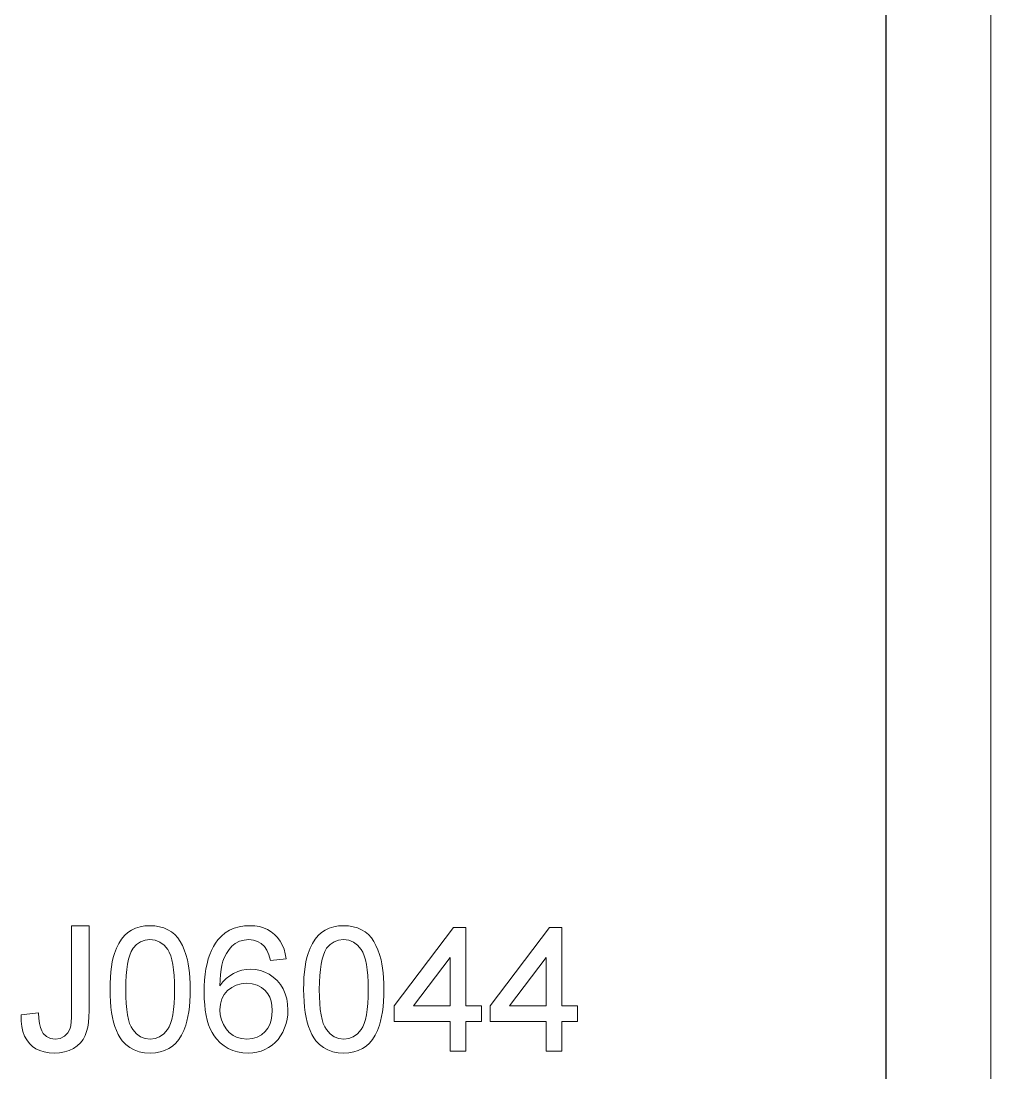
# Model space of a CAD drawing. Extents: x 0 to 297, y 0 to 420.
# Drawn here: x 250.7 to 297, y 45 to 95.3 of the extents above; entities that cross this region are included whole.
import ezdxf

# ---------------------------------------------------------------- set-up
doc = ezdxf.new("R2010")
doc.units = 0

msp = doc.modelspace()

# ---------------------------------------------------------------- linework, layer by layer
at = {"color": 7, "lineweight": 13}
msp.add_line((297, 0), (297, 420), dxfattribs=at)
at = {"color": 7, "lineweight": 30}
msp.add_line((292, 5), (292, 415), dxfattribs=at)
at = {"color": 7, "lineweight": 13}
for points in [[(250.662, 47.816), (251.495, 47.915), (251.512, 47.645), (251.543, 47.412), (251.589, 47.215), (251.649, 47.055), (251.723, 46.93), (251.876, 46.783), (252.063, 46.694), (252.286, 46.665), (252.532, 46.699), (252.742, 46.802), (252.904, 46.964), (253.006, 47.176), (253.038, 47.311), (253.06, 47.483), (253.074, 47.689), (253.078, 47.93), (253.078, 52.081), (253.912, 52.081), (253.912, 48.006), (253.905, 47.719), (253.883, 47.459), (253.847, 47.226), (253.797, 47.021), (253.732, 46.842), (253.629, 46.649), (253.5, 46.479), (253.345, 46.334), (253.164, 46.214), (252.961, 46.12), (252.741, 46.052), (252.504, 46.011), (252.25, 45.998), (252.001, 46.011), (251.772, 46.049), (251.563, 46.112), (251.375, 46.201), (251.207, 46.316), (251.059, 46.456), (250.933, 46.621), (250.831, 46.81), (250.753, 47.025), (250.699, 47.264), (250.669, 47.527)], [(254.912, 49.037), (254.916, 49.331), (254.929, 49.609), (254.951, 49.871), (254.982, 50.117), (255.021, 50.347), (255.07, 50.561), (255.127, 50.759), (255.221, 51.011), (255.332, 51.237), (255.459, 51.436), (255.603, 51.608), (255.764, 51.753), (255.942, 51.871), (256.137, 51.963), (256.35, 52.029), (256.58, 52.068), (256.828, 52.081), (257.059, 52.069), (257.278, 52.033), (257.484, 51.973), (257.679, 51.889), (257.858, 51.782), (258.016, 51.653), (258.153, 51.503), (258.269, 51.332), (258.37, 51.14), (258.461, 50.928), (258.542, 50.697), (258.613, 50.446), (258.653, 50.262), (258.686, 50.057), (258.712, 49.833), (258.73, 49.588), (258.741, 49.322), (258.745, 49.037), (258.741, 48.745), (258.728, 48.469), (258.706, 48.209), (258.676, 47.964), (258.637, 47.735), (258.589, 47.522), (258.533, 47.324), (258.44, 47.072), (258.329, 46.846), (258.202, 46.647), (258.058, 46.474), (257.897, 46.329), (257.719, 46.21), (257.523, 46.117), (257.31, 46.051), (257.078, 46.011), (256.828, 45.998), (256.555, 46.014), (256.302, 46.062), (256.07, 46.142), (255.857, 46.254), (255.665, 46.398), (255.494, 46.574), (255.393, 46.724), (255.301, 46.889), (255.22, 47.069), (255.148, 47.263), (255.085, 47.472), (255.032, 47.696), (254.989, 47.935), (254.955, 48.189), (254.931, 48.457), (254.917, 48.739)], [(263.328, 50.498), (262.578, 50.415), (262.503, 50.692), (262.409, 50.915), (262.297, 51.081), (262.137, 51.227), (261.96, 51.331), (261.765, 51.394), (261.552, 51.415), (261.32, 51.394), (261.098, 51.334), (260.886, 51.232), (260.737, 51.101), (260.603, 50.943), (260.481, 50.757), (260.373, 50.545), (260.31, 50.382), (260.259, 50.195), (260.218, 49.984), (260.189, 49.749), (260.17, 49.489), (260.162, 49.205), (260.303, 49.393), (260.46, 49.556), (260.631, 49.692), (260.817, 49.803), (261.012, 49.888), (261.213, 49.949), (261.418, 49.986), (261.628, 49.998), (261.869, 49.983), (262.098, 49.938), (262.315, 49.862), (262.519, 49.757), (262.711, 49.621), (262.891, 49.455), (263.05, 49.265), (263.18, 49.058), (263.282, 48.833), (263.354, 48.59), (263.397, 48.329), (263.412, 48.051), (263.402, 47.829), (263.372, 47.612), (263.323, 47.402), (263.254, 47.198), (263.166, 47.001), (263.06, 46.815), (262.939, 46.648), (262.804, 46.5), (262.654, 46.369), (262.49, 46.256), (262.313, 46.163), (262.128, 46.091), (261.933, 46.039), (261.728, 46.008), (261.515, 45.998), (261.256, 46.012), (261.011, 46.053), (260.781, 46.122), (260.564, 46.218), (260.362, 46.341), (260.173, 46.492), (259.998, 46.671), (259.887, 46.814), (259.787, 46.974), (259.699, 47.152), (259.623, 47.348), (259.558, 47.561), (259.506, 47.791), (259.465, 48.039), (259.435, 48.304), (259.418, 48.587), (259.412, 48.887), (259.417, 49.193), (259.433, 49.484), (259.46, 49.759), (259.498, 50.019), (259.547, 50.262), (259.606, 50.491), (259.676, 50.704), (259.757, 50.901), (259.849, 51.082), (259.951, 51.248), (260.064, 51.399), (260.235, 51.58), (260.422, 51.733), (260.625, 51.859), (260.845, 51.956), (261.08, 52.026), (261.332, 52.067), (261.599, 52.081), (261.832, 52.07), (262.05, 52.035), (262.253, 51.976), (262.442, 51.894), (262.617, 51.789), (262.778, 51.661), (262.921, 51.512), (263.043, 51.345), (263.145, 51.16), (263.227, 50.957), (263.288, 50.736)], [(264.162, 49.037), (264.166, 49.331), (264.179, 49.609), (264.201, 49.871), (264.232, 50.117), (264.271, 50.347), (264.32, 50.561), (264.377, 50.759), (264.471, 51.011), (264.582, 51.237), (264.709, 51.436), (264.853, 51.608), (265.014, 51.753), (265.192, 51.871), (265.387, 51.963), (265.6, 52.029), (265.83, 52.068), (266.078, 52.081), (266.309, 52.069), (266.528, 52.033), (266.734, 51.973), (266.929, 51.889), (267.108, 51.782), (267.266, 51.653), (267.403, 51.503), (267.519, 51.332), (267.62, 51.14), (267.711, 50.928), (267.792, 50.697), (267.863, 50.446), (267.903, 50.262), (267.936, 50.057), (267.962, 49.833), (267.98, 49.588), (267.991, 49.322), (267.995, 49.037), (267.991, 48.745), (267.978, 48.469), (267.956, 48.209), (267.926, 47.964), (267.887, 47.735), (267.839, 47.522), (267.783, 47.324), (267.69, 47.072), (267.579, 46.846), (267.452, 46.647), (267.308, 46.474), (267.147, 46.329), (266.969, 46.21), (266.773, 46.117), (266.56, 46.051), (266.328, 46.011), (266.078, 45.998), (265.805, 46.014), (265.552, 46.062), (265.32, 46.142), (265.107, 46.254), (264.915, 46.398), (264.744, 46.574), (264.643, 46.724), (264.551, 46.889), (264.47, 47.069), (264.397, 47.263), (264.335, 47.472), (264.282, 47.696), (264.239, 47.935), (264.205, 48.189), (264.181, 48.457), (264.167, 48.739)], [(271.162, 46.081), (271.162, 47.498), (268.495, 47.498), (268.495, 48.248), (271.328, 51.998), (271.912, 51.998), (271.912, 48.248), (272.662, 48.248), (272.662, 47.498), (271.912, 47.498), (271.912, 46.081)], [(275.745, 46.081), (275.745, 47.498), (273.078, 47.498), (273.078, 48.248), (275.912, 51.998), (276.495, 51.998), (276.495, 48.248), (277.245, 48.248), (277.245, 47.498), (276.495, 47.498), (276.495, 46.081)], [(255.662, 49.04), (255.667, 48.688), (255.683, 48.368), (255.709, 48.08), (255.746, 47.824), (255.793, 47.6), (255.851, 47.407), (255.92, 47.246), (255.998, 47.117), (256.176, 46.919), (256.374, 46.778), (256.592, 46.693), (256.828, 46.665), (257.065, 46.693), (257.283, 46.778), (257.48, 46.92), (257.659, 47.119), (257.737, 47.248), (257.806, 47.41), (257.864, 47.602), (257.911, 47.826), (257.948, 48.082), (257.974, 48.37), (257.99, 48.689), (257.995, 49.04), (257.99, 49.383), (257.975, 49.696), (257.949, 49.979), (257.914, 50.232), (257.868, 50.455), (257.812, 50.648), (257.745, 50.81), (257.669, 50.943), (257.494, 51.15), (257.294, 51.297), (257.069, 51.385), (256.821, 51.415), (256.585, 51.389), (256.371, 51.311), (256.18, 51.181), (256.011, 50.999), (255.929, 50.852), (255.858, 50.678), (255.798, 50.475), (255.749, 50.244), (255.711, 49.985), (255.684, 49.698), (255.667, 49.383)], [(264.912, 49.04), (264.917, 48.688), (264.933, 48.368), (264.959, 48.08), (264.996, 47.824), (265.043, 47.6), (265.101, 47.407), (265.169, 47.246), (265.248, 47.117), (265.426, 46.919), (265.624, 46.778), (265.842, 46.693), (266.078, 46.665), (266.315, 46.693), (266.533, 46.778), (266.73, 46.92), (266.909, 47.119), (266.987, 47.248), (267.056, 47.41), (267.114, 47.602), (267.161, 47.826), (267.198, 48.082), (267.224, 48.37), (267.24, 48.689), (267.245, 49.04), (267.24, 49.383), (267.225, 49.696), (267.199, 49.979), (267.164, 50.232), (267.118, 50.455), (267.062, 50.648), (266.995, 50.81), (266.919, 50.943), (266.744, 51.15), (266.544, 51.297), (266.319, 51.385), (266.071, 51.415), (265.835, 51.389), (265.621, 51.311), (265.43, 51.181), (265.261, 50.999), (265.179, 50.852), (265.108, 50.678), (265.048, 50.475), (264.999, 50.244), (264.961, 49.985), (264.934, 49.698), (264.917, 49.383)], [(271.162, 48.248), (271.162, 50.563), (269.413, 48.248)], [(275.745, 48.248), (275.745, 50.563), (273.996, 48.248)], [(260.162, 48.068), (260.181, 47.824), (260.238, 47.588), (260.333, 47.358), (260.46, 47.15), (260.613, 46.978), (260.791, 46.842), (260.992, 46.743), (261.214, 46.684), (261.457, 46.665), (261.712, 46.688), (261.942, 46.756), (262.147, 46.871), (262.327, 47.031), (262.448, 47.188), (262.541, 47.367), (262.608, 47.566), (262.648, 47.786), (262.662, 48.028), (262.649, 48.26), (262.609, 48.471), (262.543, 48.662), (262.451, 48.833), (262.332, 48.982), (262.151, 49.135), (261.941, 49.244), (261.699, 49.31), (261.427, 49.331), (261.173, 49.31), (260.939, 49.244), (260.725, 49.135), (260.53, 48.982), (260.369, 48.794), (260.254, 48.579), (260.185, 48.337)]]:
    msp.add_lwpolyline(points, close=True, dxfattribs=at)

doc.saveas('drawing.dxf')
